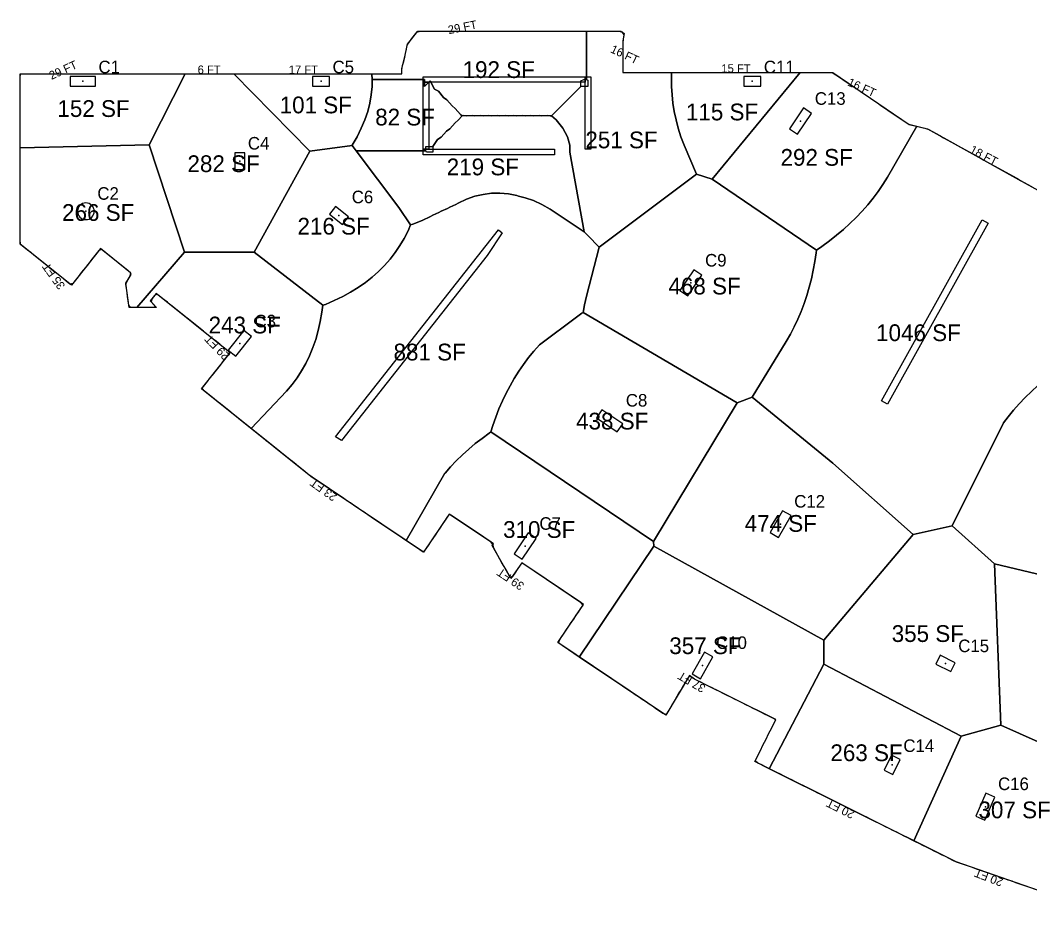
# Model space of a CAD drawing. Header units: metres. Extents: x 3272 to 9634, y 5311 to 56288.
# Drawn here: x 3292 to 4740, y 46553 to 47826 of the extents above; entities that cross this region are included whole.
import ezdxf
from ezdxf.enums import TextEntityAlignment as Align

# ---------------------------------------------------------------- set-up
doc = ezdxf.new("R2010")
doc.units = ezdxf.units.M
for name, color, linetype in [('BOUNDARY', 5, 'Continuous'), ('COL-LABEL', 2, 'Continuous'), ('COLS', 2, 'Continuous'), ('FLOOR_5_AREA_LABELS', 3, 'Continuous'), ('FLOOR_5_BOUNDARY', 5, 'Continuous'), ('FLOOR_5_COLUMNS', 7, 'Continuous'), ('FLOOR_5_FASCADE_COLUMNS', 30, 'Continuous'), ('FLOOR_5_FASCADE_WALLS', 4, 'Continuous'), ('FLOOR_5_LARGE_TRIBUTARY', 6, 'Continuous'), ('FLOOR_5_TRIBUTARY_COL_10', 2, 'Continuous'), ('FLOOR_5_TRIBUTARY_COL_11', 2, 'Continuous'), ('FLOOR_5_TRIBUTARY_COL_12', 2, 'Continuous'), ('FLOOR_5_TRIBUTARY_COL_16', 2, 'Continuous'), ('FLOOR_5_TRIBUTARY_COL_23', 2, 'Continuous'), ('FLOOR_5_TRIBUTARY_COL_24', 2, 'Continuous'), ('FLOOR_5_TRIBUTARY_COL_27', 2, 'Continuous'), ('FLOOR_5_TRIBUTARY_COL_32', 2, 'Continuous'), ('FLOOR_5_TRIBUTARY_COL_66', 2, 'Continuous'), ('FLOOR_5_TRIBUTARY_COL_67', 2, 'Continuous'), ('FLOOR_5_TRIBUTARY_COL_68', 2, 'Continuous'), ('FLOOR_5_TRIBUTARY_COL_69', 2, 'Continuous'), ('FLOOR_5_TRIBUTARY_COL_7', 2, 'Continuous'), ('FLOOR_5_TRIBUTARY_COL_8', 2, 'Continuous'), ('FLOOR_5_TRIBUTARY_COL_82', 2, 'Continuous'), ('FLOOR_5_TRIBUTARY_COL_83', 2, 'Continuous'), ('FLOOR_5_TRIBUTARY_COL_84', 2, 'Continuous'), ('FLOOR_5_TRIBUTARY_COL_9', 2, 'Continuous'), ('FLOOR_5_WALL_TRIBUTARY_145', 1, 'Continuous'), ('FLOOR_5_WALL_TRIBUTARY_146', 1, 'Continuous'), ('FLOOR_5_WALL_TRIBUTARY_147', 1, 'Continuous'), ('FLOOR_5_WALL_TRIBUTARY_148', 1, 'Continuous'), ('FLOOR_5_WALL_TRIBUTARY_149', 1, 'Continuous'), ('FLOOR_5_WALL_TRIBUTARY_187', 1, 'Continuous'), ('WALL', 4, 'Continuous')]:
    doc.layers.add(name, color=color, linetype=linetype)

msp = doc.modelspace()

# ---------------------------------------------------------------- linework, layer by layer
at = {"layer": 'BOUNDARY'}
msp.add_lwpolyline([(4826.5, 46553.1), (4633, 46620.1), (4344.6, 46764), (4374.6, 46824), (4258.4, 46882), (4250.8, 46887.1), (4216.9, 46830.3), (4062.4, 46934.3), (4099.3, 46989.1), (4010.6, 47048.7), (3995.3, 47026), (3968.5, 47073.3), (3970.2, 47075.9), (3906.8, 47118.6), (3869.9, 47063.9), (3708.6, 47172.5), (3552.2, 47297.9), (3593, 47349.7), (3487.1, 47434.7), (3478.6, 47423.9), (3487.3, 47414.3), (3448.3, 47414.3), (3443.6, 47449.1), (3451.4, 47461.9), (3450.5, 47464.1), (3407.1, 47498.9), (3365.6, 47446.2), (3292.3, 47505), (3292.3, 47749.1), (3839, 47749.1), (3839, 47756.9), (3842.8, 47771.5), (3847.1, 47791.9), (3861.8, 47810.1), (4152.8, 47810.3), (4157.4, 47807), (4155.7, 47796.6), (4155.7, 47750.9), (4456.2, 47750.9), (4565.6, 47676.7), (4592, 47670.4), (4849, 47527.7)], dxfattribs=at)
at = {"layer": 'COLS'}
for points in [[(3363.9, 47745.5), (3363.9, 47731.5), (3399.9, 47731.5), (3399.9, 47745.5)], [(3735.2, 47731.5), (3735.2, 47745.5), (3711.2, 47745.5), (3711.2, 47731.5)], [(4353, 47731.5), (4353, 47745.5), (4329, 47745.5), (4329, 47731.5)], [(4394.2, 47670.5), (4405.8, 47662.6), (4426, 47692.4), (4414.4, 47700.3)], [(3599.9, 47612.2), (3613.9, 47612.2), (3613.9, 47636.2), (3599.9, 47636.2)], [(3398.3, 47552.3), (3398.1, 47554.6), (3397.4, 47556.9), (3396.3, 47558.9), (3394.8, 47560.8), (3393, 47562.2), (3390.9, 47563.4), (3388.7, 47564), (3386.3, 47564.3), (3384, 47564), (3381.7, 47563.4), (3379.7, 47562.2), (3377.8, 47560.8), (3376.4, 47558.9), (3375.2, 47556.9), (3374.6, 47554.6), (3374.3, 47552.3), (3374.6, 47549.9), (3375.2, 47547.7), (3376.4, 47545.6), (3377.8, 47543.8), (3379.7, 47542.3), (3381.7, 47541.2), (3384, 47540.5), (3386.3, 47540.3), (3388.7, 47540.5), (3390.9, 47541.2), (3393, 47542.3), (3394.8, 47543.8), (3396.3, 47545.6), (3397.4, 47547.7), (3398.1, 47549.9)], [(3754, 47533.4), (3762.7, 47544.4), (3743.8, 47559.3), (3735.2, 47548.3)], [(4237, 47438.8), (4248.6, 47431), (4268.8, 47460.8), (4257.2, 47468.6)], [(3590.2, 47353.2), (3601.2, 47344.6), (3623.4, 47372.9), (3612.4, 47381.5)], [(4147.5, 47236.3), (4155.3, 47247.9), (4125.5, 47268), (4117.6, 47256.4)], [(4366.5, 47092.1), (4378.7, 47085.1), (4396.5, 47116.4), (4384.4, 47123.3)], [(3999.8, 47061.6), (4011.4, 47053.8), (4031.5, 47083.6), (4019.9, 47091.5)], [(4254.6, 46889.5), (4266.8, 46882.6), (4284.6, 46913.8), (4272.4, 46920.8)], [(4625.2, 46893), (4631.5, 46905.5), (4610, 46916.2), (4603.7, 46903.7)], [(4552.9, 46766.9), (4540.4, 46773.2), (4529.7, 46751.7), (4542.2, 46745.5)], [(4661.4, 46685.6), (4674.2, 46680), (4688.5, 46713.1), (4675.6, 46718.6)]]:
    msp.add_lwpolyline(points, close=True, dxfattribs=at)
at = {"layer": 'FLOOR_5_BOUNDARY'}
msp.add_lwpolyline([(4826.5, 46553.1), (4633, 46620.1), (4344.6, 46764), (4374.6, 46824), (4258.4, 46882), (4250.8, 46887.1), (4216.9, 46830.3), (4062.4, 46934.3), (4099.3, 46989.1), (4010.6, 47048.7), (3995.3, 47026), (3968.5, 47073.3), (3970.2, 47075.9), (3906.8, 47118.6), (3869.9, 47063.9), (3708.6, 47172.5), (3552.2, 47297.9), (3593, 47349.7), (3487.1, 47434.7), (3478.6, 47423.9), (3487.3, 47414.3), (3448.3, 47414.3), (3443.6, 47449.1), (3451.4, 47461.9), (3450.5, 47464.1), (3407.1, 47498.9), (3365.6, 47446.2), (3292.3, 47505), (3292.3, 47749.1), (3839, 47749.1), (3839, 47756.9), (3842.8, 47771.5), (3847.1, 47791.9), (3861.8, 47810.1), (4152.8, 47810.3), (4157.4, 47807), (4155.7, 47796.6), (4155.7, 47750.9), (4456.2, 47750.9), (4565.6, 47676.7), (4592, 47670.4), (4849, 47527.7)], dxfattribs=at)
at = {"layer": 'FLOOR_5_COLUMNS'}
for p in [(3381.9, 47738.5), (3723.2, 47738.5), (4341, 47738.5), (4410.1, 47681.4), (3606.9, 47624.2), (3386.3, 47552.3), (3748.9, 47546.4), (4252.9, 47449.8), (3606.8, 47363), (4136.5, 47252.1), (4381.5, 47104.2), (4015.7, 47072.6), (4617.6, 46904.6), (4269.6, 46901.7), (4541.3, 46759.3), (4674.9, 46699.3)]:
    msp.add_point(p, dxfattribs=at)
at = {"layer": 'FLOOR_5_FASCADE_COLUMNS'}
for points in [[(3292.3, 47641.8), (3292.3, 47647.8), (3292.3, 47653.8), (3292.3, 47659.8), (3292.3, 47665.8), (3292.3, 47671.8), (3292.3, 47677.8), (3292.3, 47683.8), (3292.3, 47689.8), (3292.3, 47695.8), (3292.3, 47701.8), (3292.3, 47707.8), (3292.3, 47713.8), (3292.3, 47719.8), (3292.3, 47725.8), (3292.3, 47731.8), (3292.3, 47737.8), (3292.3, 47743.8), (3292.9, 47749.1), (3298.9, 47749.1), (3304.9, 47749.1), (3310.9, 47749.1), (3316.9, 47749.1), (3322.9, 47749.1), (3328.9, 47749.1), (3334.9, 47749.1), (3340.9, 47749.1), (3346.9, 47749.1), (3352.9, 47749.1), (3358.9, 47749.1), (3364.9, 47749.1), (3370.9, 47749.1), (3376.9, 47749.1), (3382.9, 47749.1), (3388.9, 47749.1), (3394.9, 47749.1), (3400.9, 47749.1), (3406.9, 47749.1), (3412.9, 47749.1), (3418.9, 47749.1), (3424.9, 47749.1), (3430.9, 47749.1), (3436.9, 47749.1), (3442.9, 47749.1), (3448.9, 47749.1), (3454.9, 47749.1), (3460.9, 47749.1), (3466.9, 47749.1), (3472.9, 47749.1), (3478.9, 47749.1), (3484.9, 47749.1), (3490.9, 47749.1), (3496.9, 47749.1), (3502.9, 47749.1), (3508.9, 47749.1), (3514.9, 47749.1), (3520.9, 47749.1), (3526.9, 47749.1)], [(3526.9, 47749.1), (3532.9, 47749.1), (3538.9, 47749.1), (3544.9, 47749.1), (3550.9, 47749.1), (3556.9, 47749.1), (3562.9, 47749.1), (3568.9, 47749.1), (3574.9, 47749.1), (3580.9, 47749.1), (3586.9, 47749.1), (3592.9, 47749.1), (3598.9, 47749.1)], [(3598.9, 47749.1), (3604.9, 47749.1), (3610.9, 47749.1), (3616.9, 47749.1), (3622.9, 47749.1), (3628.9, 47749.1), (3634.9, 47749.1), (3640.9, 47749.1), (3646.9, 47749.1), (3652.9, 47749.1), (3658.9, 47749.1), (3664.9, 47749.1), (3670.9, 47749.1), (3676.9, 47749.1), (3682.9, 47749.1), (3688.9, 47749.1), (3694.9, 47749.1), (3700.9, 47749.1), (3706.9, 47749.1), (3712.9, 47749.1), (3718.9, 47749.1), (3724.9, 47749.1), (3730.9, 47749.1), (3736.9, 47749.1), (3742.9, 47749.1), (3748.9, 47749.1), (3754.9, 47749.1), (3760.9, 47749.1), (3766.9, 47749.1), (3772.9, 47749.1), (3778.9, 47749.1), (3784.9, 47749.1), (3790.9, 47749.1), (3796.9, 47749.1)], [(4227.6, 47750.9), (4233.6, 47750.9), (4239.6, 47750.9), (4245.6, 47750.9), (4251.6, 47750.9), (4257.6, 47750.9), (4263.6, 47750.9), (4269.6, 47750.9), (4275.6, 47750.9), (4281.6, 47750.9), (4287.6, 47750.9), (4293.6, 47750.9), (4299.6, 47750.9), (4305.6, 47750.9), (4311.6, 47750.9), (4317.6, 47750.9), (4323.6, 47750.9), (4329.6, 47750.9), (4335.6, 47750.9), (4341.6, 47750.9), (4347.6, 47750.9), (4353.6, 47750.9), (4359.6, 47750.9), (4365.6, 47750.9), (4371.6, 47750.9), (4377.6, 47750.9), (4383.6, 47750.9), (4389.6, 47750.9), (4395.6, 47750.9), (4401.6, 47750.9), (4407.6, 47750.9)], [(4407.6, 47750.9), (4413.6, 47750.9), (4419.6, 47750.9), (4425.6, 47750.9), (4431.6, 47750.9), (4437.6, 47750.9), (4443.6, 47750.9), (4449.6, 47750.9), (4455.6, 47750.9), (4460.7, 47747.8), (4465.7, 47744.5), (4470.6, 47741.1), (4475.6, 47737.7), (4480.6, 47734.4), (4485.5, 47731), (4490.5, 47727.6), (4495.5, 47724.3), (4500.4, 47720.9), (4505.4, 47717.5), (4510.4, 47714.2), (4515.3, 47710.8), (4520.3, 47707.4), (4525.2, 47704), (4530.2, 47700.7), (4535.2, 47697.3), (4540.1, 47693.9), (4545.1, 47690.6), (4550.1, 47687.2), (4555, 47683.8), (4560, 47680.5), (4565, 47677.1), (4570.7, 47675.5), (4576.5, 47674.1)], [(3456.5, 47414.3), (3450.5, 47414.3), (3447.8, 47418), (3447, 47424), (3446.2, 47429.9), (3445.4, 47435.9), (3444.6, 47441.8), (3443.8, 47447.8), (3446, 47453.1), (3449.1, 47458.2), (3450.7, 47463.5), (3446.3, 47467.4), (3441.6, 47471.2), (3436.9, 47474.9), (3432.3, 47478.7), (3427.6, 47482.4), (3422.9, 47486.2), (3418.2, 47489.9), (3413.5, 47493.7), (3408.9, 47497.4), (3404.8, 47496), (3401.1, 47491.2), (3397.3, 47486.5), (3393.6, 47481.8), (3389.9, 47477.1), (3386.2, 47472.4), (3382.5, 47467.7), (3378.8, 47463), (3375.1, 47458.2), (3371.4, 47453.5), (3367.6, 47448.8), (3363.5, 47447.9), (3358.8, 47451.7), (3354.1, 47455.4), (3349.4, 47459.2), (3344.8, 47463), (3340.1, 47466.7), (3335.4, 47470.5), (3330.7, 47474.2), (3326, 47478), (3321.4, 47481.7), (3316.7, 47485.5), (3312, 47489.2), (3307.3, 47493), (3302.6, 47496.7), (3298, 47500.5), (3293.3, 47504.2), (3292.3, 47509.8), (3292.3, 47515.8), (3292.3, 47521.8), (3292.3, 47527.8), (3292.3, 47533.8), (3292.3, 47539.8), (3292.3, 47545.8), (3292.3, 47551.8), (3292.3, 47557.8), (3292.3, 47563.8), (3292.3, 47569.8), (3292.3, 47575.8), (3292.3, 47581.8), (3292.3, 47587.8), (3292.3, 47593.8), (3292.3, 47599.8), (3292.3, 47605.8), (3292.3, 47611.8), (3292.3, 47617.8), (3292.3, 47623.8), (3292.3, 47629.8), (3292.3, 47635.8), (3292.3, 47641.8)], [(3621.4, 47242.4), (3616.7, 47246.1), (3612, 47249.9), (3607.3, 47253.6), (3602.7, 47257.4), (3598, 47261.2), (3593.3, 47264.9), (3588.6, 47268.7), (3583.9, 47272.4), (3579.3, 47276.2), (3574.6, 47279.9), (3569.9, 47283.7), (3565.2, 47287.4), (3560.5, 47291.2), (3555.9, 47294.9), (3553, 47298.9), (3556.7, 47303.6), (3560.4, 47308.3), (3564.1, 47313), (3567.9, 47317.7), (3571.6, 47322.5), (3575.3, 47327.2), (3579, 47331.9), (3582.7, 47336.6), (3586.4, 47341.3), (3590.1, 47346), (3592, 47350.5), (3587.3, 47354.3), (3582.7, 47358), (3578, 47361.8), (3573.3, 47365.5), (3568.6, 47369.3), (3563.9, 47373.1), (3559.3, 47376.8), (3554.6, 47380.6), (3549.9, 47384.3), (3545.2, 47388.1), (3540.5, 47391.8), (3535.9, 47395.6), (3531.2, 47399.3), (3526.5, 47403.1), (3521.8, 47406.8), (3517.1, 47410.6), (3512.5, 47414.3), (3507.8, 47418.1), (3503.1, 47421.9), (3498.4, 47425.6), (3493.7, 47429.4), (3489.1, 47433.1), (3484.9, 47432), (3481.2, 47427.3), (3479.8, 47422.6), (3483.8, 47418.2), (3486.5, 47414.3), (3480.5, 47414.3), (3474.5, 47414.3), (3468.5, 47414.3), (3462.5, 47414.3), (3456.5, 47414.3)], [(4093.4, 46913.4), (4088.5, 46916.8), (4083.5, 46920.1), (4078.5, 46923.5), (4073.5, 46926.8), (4068.5, 46930.2), (4063.6, 46933.5), (4065, 46938.1), (4068.3, 46943.1), (4071.7, 46948.1), (4075, 46953.1), (4078.4, 46958), (4081.7, 46963), (4085.1, 46968), (4088.4, 46973), (4091.8, 46977.9), (4095.1, 46982.9), (4098.5, 46987.9), (4095.4, 46991.6), (4090.5, 46995), (4085.5, 46998.3), (4080.5, 47001.7), (4075.5, 47005), (4070.6, 47008.4), (4065.6, 47011.7), (4060.6, 47015.1), (4055.6, 47018.4), (4050.6, 47021.8), (4045.7, 47025.1), (4040.7, 47028.5), (4035.7, 47031.8), (4030.7, 47035.2), (4025.8, 47038.5), (4020.8, 47041.9), (4015.8, 47045.2), (4010.8, 47048.6), (4007.4, 47044), (4004.1, 47039), (4000.7, 47034), (3997.3, 47029.1), (3994.1, 47027.9), (3991.2, 47033.2), (3988.2, 47038.4), (3985.3, 47043.6), (3982.3, 47048.8), (3979.4, 47054), (3976.4, 47059.3), (3973.5, 47064.5), (3970.5, 47069.7), (3969.5, 47074.9), (3966.3, 47078.6), (3961.3, 47081.9), (3956.3, 47085.3), (3951.4, 47088.6), (3946.4, 47092), (3941.4, 47095.3), (3936.4, 47098.7), (3931.5, 47102), (3926.5, 47105.4), (3921.5, 47108.7), (3916.5, 47112.1), (3911.6, 47115.4), (3906.6, 47118.4), (3903.3, 47113.4), (3899.9, 47108.4), (3896.6, 47103.4), (3893.2, 47098.5), (3889.9, 47093.5), (3886.5, 47088.5), (3883.2, 47083.5), (3879.8, 47078.6), (3876.5, 47073.6), (3873.1, 47068.6), (3869.7, 47064), (3864.7, 47067.4), (3859.8, 47070.7), (3854.8, 47074.1), (3849.8, 47077.4), (3844.8, 47080.8)], [(4365.2, 46753.7), (4359.9, 46756.4), (4354.5, 46759.1), (4349.1, 46761.8), (4345.1, 46764.9), (4347.8, 46770.3), (4350.4, 46775.6), (4353.1, 46781), (4355.8, 46786.4), (4358.5, 46791.7), (4361.2, 46797.1), (4363.8, 46802.5), (4366.5, 46807.8), (4369.2, 46813.2), (4371.9, 46818.6), (4374.6, 46823.9), (4369.2, 46826.6), (4363.9, 46829.3), (4358.5, 46832), (4353.1, 46834.7), (4347.7, 46837.4), (4342.4, 46840), (4337, 46842.7), (4331.6, 46845.4), (4326.3, 46848.1), (4320.9, 46850.8), (4315.5, 46853.4), (4310.2, 46856.1), (4304.8, 46858.8), (4299.4, 46861.5), (4294.1, 46864.2), (4288.7, 46866.8), (4283.3, 46869.5), (4278, 46872.2), (4272.6, 46874.9), (4267.2, 46877.6), (4261.8, 46880.2), (4256.6, 46883.1), (4251.6, 46886.5), (4248.2, 46882.8), (4245.2, 46877.7), (4242.1, 46872.5), (4239, 46867.4), (4235.9, 46862.2), (4232.9, 46857), (4229.8, 46851.9), (4226.7, 46846.7), (4223.7, 46841.6), (4220.6, 46836.4), (4217.5, 46831.3), (4212.9, 46833), (4207.9, 46836.4), (4202.9, 46839.7), (4198, 46843.1), (4193, 46846.4), (4188, 46849.8), (4183, 46853.1), (4178, 46856.5), (4173.1, 46859.8), (4168.1, 46863.2), (4163.1, 46866.5), (4158.1, 46869.9), (4153.2, 46873.2), (4148.2, 46876.6), (4143.2, 46879.9), (4138.2, 46883.3), (4133.2, 46886.6), (4128.3, 46890), (4123.3, 46893.3), (4118.3, 46896.7), (4113.3, 46900), (4108.4, 46903.4), (4103.4, 46906.7), (4098.4, 46910.1), (4093.4, 46913.4)], [(4574.6, 46649.2), (4569.2, 46651.9), (4563.9, 46654.6), (4558.5, 46657.3), (4553.1, 46660), (4547.8, 46662.6), (4542.4, 46665.3), (4537, 46668), (4531.7, 46670.7), (4526.3, 46673.4), (4520.9, 46676), (4515.6, 46678.7), (4510.2, 46681.4), (4504.8, 46684.1), (4499.5, 46686.8), (4494.1, 46689.4), (4488.7, 46692.1), (4483.4, 46694.8), (4478, 46697.5), (4472.6, 46700.2), (4467.2, 46702.8), (4461.9, 46705.5), (4456.5, 46708.2), (4451.1, 46710.9), (4445.8, 46713.5), (4440.4, 46716.2), (4435, 46718.9), (4429.7, 46721.6), (4424.3, 46724.3), (4418.9, 46726.9), (4413.6, 46729.6), (4408.2, 46732.3), (4402.8, 46735), (4397.5, 46737.7), (4392.1, 46740.3), (4386.7, 46743), (4381.4, 46745.7), (4376, 46748.4), (4370.6, 46751.1), (4365.2, 46753.7)], [(4741.4, 46582.5), (4735.8, 46584.5), (4730.1, 46586.5), (4724.4, 46588.4), (4718.7, 46590.4), (4713.1, 46592.4), (4707.4, 46594.3), (4701.7, 46596.3), (4696.1, 46598.3), (4690.4, 46600.2), (4684.7, 46602.2), (4679.1, 46604.1), (4673.4, 46606.1), (4667.7, 46608.1), (4662.1, 46610), (4656.4, 46612), (4650.7, 46614), (4645, 46615.9), (4639.4, 46617.9), (4633.7, 46619.9), (4628.3, 46622.4), (4622.9, 46625.1), (4617.6, 46627.8), (4612.2, 46630.5), (4606.8, 46633.2), (4601.5, 46635.8), (4596.1, 46638.5), (4590.7, 46641.2), (4585.4, 46643.9), (4580, 46646.6), (4574.6, 46649.2)]]:
    msp.add_lwpolyline(points, dxfattribs=at)
at = {"layer": 'FLOOR_5_FASCADE_WALLS'}
for points in [[(3796.9, 47749.1), (3802.9, 47749.1), (3808.9, 47749.1), (3814.9, 47749.1), (3820.9, 47749.1), (3826.9, 47749.1), (3832.9, 47749.1), (3838.9, 47749.1), (3839, 47755.1), (3840, 47760.9), (3841.6, 47766.7), (3843, 47772.6), (3844.3, 47778.4), (3845.5, 47784.3), (3846.8, 47790.2), (3849.8, 47795.2), (3853.5, 47799.9), (3857.3, 47804.6), (3861, 47809.2), (3866.6, 47810.1), (3872.6, 47810.1), (3878.6, 47810.1), (3884.6, 47810.1), (3890.6, 47810.1), (3896.6, 47810.1), (3902.6, 47810.1), (3908.6, 47810.1), (3914.6, 47810.2), (3920.6, 47810.2), (3926.6, 47810.2), (3932.6, 47810.2), (3938.6, 47810.2), (3944.6, 47810.2), (3950.6, 47810.2), (3956.6, 47810.2), (3962.6, 47810.2), (3968.6, 47810.2), (3974.6, 47810.2), (3980.6, 47810.2), (3986.6, 47810.2), (3992.6, 47810.2), (3998.6, 47810.2), (4004.6, 47810.2), (4010.6, 47810.2), (4016.6, 47810.2), (4022.6, 47810.2), (4028.6, 47810.2), (4034.6, 47810.2), (4040.6, 47810.2), (4046.6, 47810.2), (4052.6, 47810.2), (4058.6, 47810.2), (4064.6, 47810.2), (4070.6, 47810.2), (4076.6, 47810.2), (4082.6, 47810.2), (4088.6, 47810.2), (4094.6, 47810.3), (4100.6, 47810.3)], [(4100.6, 47810.3), (4106.6, 47810.3), (4112.6, 47810.3), (4118.6, 47810.3), (4124.6, 47810.3), (4130.6, 47810.3), (4136.6, 47810.3), (4142.6, 47810.3), (4148.6, 47810.3), (4154.3, 47809.2), (4157.1, 47804.9), (4156.1, 47799), (4155.7, 47793), (4155.7, 47787), (4155.7, 47781), (4155.7, 47775), (4155.7, 47769), (4155.7, 47763), (4155.7, 47757), (4155.7, 47751), (4161.6, 47750.9), (4167.6, 47750.9), (4173.6, 47750.9), (4179.6, 47750.9), (4185.6, 47750.9), (4191.6, 47750.9), (4197.6, 47750.9), (4203.6, 47750.9), (4209.6, 47750.9), (4215.6, 47750.9), (4221.6, 47750.9), (4227.6, 47750.9)], [(4576.5, 47674.1), (4582.4, 47672.7), (4588.2, 47671.3), (4593.8, 47669.4), (4599.1, 47666.5), (4604.3, 47663.6), (4609.6, 47660.7), (4614.8, 47657.7), (4620.1, 47654.8), (4625.3, 47651.9), (4630.6, 47649), (4635.8, 47646.1), (4641, 47643.2), (4646.3, 47640.3), (4651.5, 47637.3), (4656.8, 47634.4), (4662, 47631.5), (4667.3, 47628.6), (4672.5, 47625.7), (4677.8, 47622.8), (4683, 47619.9), (4688.3, 47617), (4693.5, 47614), (4698.7, 47611.1), (4704, 47608.2), (4709.2, 47605.3), (4714.5, 47602.4), (4719.7, 47599.5), (4725, 47596.6), (4730.2, 47593.6), (4735.5, 47590.7), (4740.7, 47587.8)], [(3844.8, 47080.8), (3839.9, 47084.1), (3834.9, 47087.5), (3829.9, 47090.8), (3824.9, 47094.2), (3819.9, 47097.5), (3815, 47100.9), (3810, 47104.2), (3805, 47107.6), (3800, 47110.9), (3795.1, 47114.3), (3790.1, 47117.6), (3785.1, 47121), (3780.1, 47124.3), (3775.1, 47127.7), (3770.2, 47131), (3765.2, 47134.4), (3760.2, 47137.7), (3755.2, 47141.1), (3750.3, 47144.4), (3745.3, 47147.8), (3740.3, 47151.1), (3735.3, 47154.5), (3730.4, 47157.8), (3725.4, 47161.2), (3720.4, 47164.5), (3715.4, 47167.9), (3710.4, 47171.2), (3705.6, 47174.8), (3701, 47178.6), (3696.3, 47182.3), (3691.6, 47186.1), (3686.9, 47189.8), (3682.2, 47193.6), (3677.6, 47197.3), (3672.9, 47201.1), (3668.2, 47204.9), (3663.5, 47208.6), (3658.8, 47212.4), (3654.2, 47216.1), (3649.5, 47219.9), (3644.8, 47223.6), (3640.1, 47227.4), (3635.4, 47231.1), (3630.8, 47234.9), (3626.1, 47238.6), (3621.4, 47242.4)]]:
    msp.add_lwpolyline(points, dxfattribs=at)
at = {"layer": 'FLOOR_5_LARGE_TRIBUTARY'}
for points in [[(4015.5, 47689), (4011.5, 47689.3), (4003.5, 47689), (3999.5, 47689.3), (3991.5, 47689), (3987.5, 47689.3), (3979.5, 47689), (3975.5, 47689.3), (3967.5, 47689), (3963.5, 47689.3), (3955.5, 47689), (3951.5, 47689.3), (3943.5, 47689), (3939.5, 47689.3), (3931.5, 47689), (3927.5, 47689.3), (3925.4, 47689.2), (3923.1, 47691.1), (3915.5, 47699.5), (3911, 47703.1), (3903.5, 47711.7), (3898.7, 47715.1), (3891.5, 47724.1), (3885.5, 47727.1), (3879.5, 47739.1), (3879.5, 47739.1), (3871.5, 47731.1), (3871.5, 47731.1), (3871.5, 47741.1), (3796.4, 47741.1), (3796, 47749.1), (3839, 47749.1), (3839, 47756.9), (3842.8, 47771.5), (3847.1, 47791.9), (3861.8, 47810.1), (3875.5, 47810.1), (3887.5, 47810.1), (3899.5, 47810.1), (3911.5, 47810.2), (3923.5, 47810.2), (3935.5, 47810.2), (3947.5, 47810.2), (3959.5, 47810.2), (3971.5, 47810.2), (3983.5, 47810.2), (3995.5, 47810.2), (4007.5, 47810.2), (4019.5, 47810.2), (4031.5, 47810.2), (4043.5, 47810.2), (4055.5, 47810.2), (4067.5, 47810.2), (4079.5, 47810.2), (4091.5, 47810.2), (4099.5, 47810.3), (4103.5, 47810.3), (4103.5, 47741.1), (4105.5, 47740.1), (4105.5, 47731.1), (4095.5, 47731.1), (4083.5, 47719.1), (4071.5, 47707.1), (4059.5, 47695.1), (4053.4, 47689), (4051.5, 47689), (4047.5, 47689.3), (4039.5, 47689), (4035.5, 47689.3), (4027.5, 47689), (4023.5, 47689.3), (4015.5, 47689)], [(4069.7, 47671.1), (4059.9, 47683.1), (4053.4, 47689), (4059.5, 47695.1), (4071.5, 47707.1), (4083.5, 47719.1), (4095.5, 47731.1), (4095.5, 47739.1), (4099.5, 47741.1), (4103.5, 47741.1), (4103.5, 47810.3), (4152.8, 47810.3), (4157.4, 47807), (4155.7, 47796.6), (4155.7, 47765.3), (4155.7, 47750.9), (4225.2, 47750.9), (4225.3, 47731.1), (4226, 47719.1), (4227.3, 47707.1), (4229.2, 47695.1), (4231.8, 47683.1), (4235, 47671.1), (4238.8, 47659.1), (4243.2, 47647.1), (4260.9, 47605.2), (4121.5, 47500.8), (4105.5, 47517.6), (4100.3, 47522.8), (4079.5, 47637.1), (4079.5, 47647.1), (4076.2, 47659.1), (4069.7, 47671.1)], [(3477.2, 47647.6), (3292.3, 47643.2), (3292.3, 47749.1), (3528.8, 47749.1), (3477.2, 47647.6)], [(3627.6, 47493.6), (3527.5, 47493.7), (3477.2, 47647.6), (3528.8, 47749.1), (3598.5, 47749.1), (3707.1, 47638.5), (3627.6, 47493.6)], [(3796.4, 47741.1), (3796.3, 47731.1), (3795.2, 47719.1), (3793.1, 47707.1), (3790, 47695.1), (3786, 47683.1), (3780.9, 47671.1), (3774.9, 47659.1), (3767.9, 47647.1), (3767.6, 47646.7), (3707.1, 47638.5), (3598.5, 47749.1), (3796, 47749.1), (3796.4, 47741.1)], [(4283.3, 47598.3), (4260.9, 47605.2), (4243.2, 47647.1), (4238.8, 47659.1), (4235, 47671.1), (4231.8, 47683.1), (4229.2, 47695.1), (4227.3, 47707.1), (4226, 47719.1), (4225.3, 47731.1), (4225.2, 47750.9), (4409.4, 47750.9), (4283.3, 47598.3)], [(4283.3, 47598.3), (4409.4, 47750.9), (4456.2, 47750.9), (4565.6, 47676.7), (4576.5, 47674.1), (4534.5, 47601), (4528.1, 47590.8), (4521.3, 47580.8), (4514.1, 47571.1), (4506.4, 47561.7), (4498.3, 47552.4), (4489.8, 47543.4), (4480.9, 47534.7), (4471.5, 47526.2), (4461.7, 47517.9), (4451.5, 47509.8), (4440.8, 47502), (4433.1, 47496.7), (4283.3, 47598.3)], [(3786, 47683.1), (3790, 47695.1), (3793.1, 47707.1), (3795.2, 47719.1), (3796.3, 47731.1), (3796.4, 47741.1), (3871.5, 47741.1), (3871.5, 47731.1), (3871.5, 47731.1), (3879.5, 47739.1), (3879.5, 47739.1), (3885.5, 47727.1), (3891.5, 47724.1), (3898.7, 47715.1), (3903.5, 47711.7), (3911, 47703.1), (3915.5, 47699.5), (3923.1, 47691.1), (3925.4, 47689.2), (3919.5, 47682.8), (3915.1, 47679.1), (3907.5, 47670.6), (3902.8, 47667.1), (3895.5, 47658.3), (3890.2, 47655.1), (3883.5, 47645.1), (3883.5, 47637.1), (3874.5, 47637.1), (3873.5, 47639.1), (3773.5, 47639.1), (3767.6, 47646.7), (3767.9, 47647.1), (3774.9, 47659.1), (3780.9, 47671.1), (3786, 47683.1)], [(3955.5, 47576.5), (3943.5, 47573.7), (3931.5, 47569.5), (3919.5, 47564.1), (3916.2, 47562.2), (3907.5, 47558.2), (3904.2, 47556.4), (3895.5, 47552.4), (3892.1, 47550.6), (3883.5, 47546.6), (3880.1, 47544.7), (3867.9, 47539.1), (3854.9, 47534), (3851.5, 47533), (3834.8, 47557.8), (3773.5, 47639.1), (3873.5, 47639.1), (3873.5, 47645.1), (3883.5, 47645.1), (3890.2, 47655.1), (3895.5, 47658.3), (3902.8, 47667.1), (3907.5, 47670.6), (3915.1, 47679.1), (3919.5, 47682.8), (3925.4, 47689.2), (3927.5, 47689.3), (3931.5, 47689), (3939.5, 47689.3), (3943.5, 47689), (3951.5, 47689.3), (3955.5, 47689), (3963.5, 47689.3), (3967.5, 47689), (3975.5, 47689.3), (3979.5, 47689), (3987.5, 47689.3), (3991.5, 47689), (3999.5, 47689.3), (4003.5, 47689), (4011.5, 47689.3), (4015.5, 47689), (4023.5, 47689.3), (4027.5, 47689), (4035.5, 47689.3), (4039.5, 47689), (4047.5, 47689.3), (4051.5, 47689), (4053.4, 47689), (4059.9, 47683.1), (4069.7, 47671.1), (4076.2, 47659.1), (4079.5, 47647.1), (4079.5, 47637.1), (4100.3, 47522.8), (4051.5, 47555.3), (4039.5, 47562), (4027.5, 47567.5), (4015.5, 47571.6), (4006.2, 47573.9), (4003.5, 47574.7), (3991.5, 47577.1), (3979.5, 47578.2), (3967.5, 47578), (3955.5, 47576.5)], [(3477.2, 47647.6), (3527.5, 47493.7), (3459.3, 47414.3), (3448.3, 47414.3), (3443.6, 47449.1), (3451.4, 47461.9), (3450.5, 47464.1), (3407.1, 47498.9), (3365.6, 47446.2), (3292.3, 47505), (3292.3, 47643.2), (3477.2, 47647.6)], [(3707.1, 47638.5), (3767.6, 47646.7), (3773.5, 47639.1), (3834.8, 47557.8), (3851.5, 47533), (3847.8, 47524.4), (3842.2, 47513.5), (3836.1, 47503.1), (3829.3, 47493.1), (3822, 47483.6), (3814.1, 47474.6), (3805.6, 47466), (3796.5, 47457.9), (3786.8, 47450.2), (3776.5, 47443), (3765.6, 47436.3), (3754.2, 47430.1), (3742.2, 47424.3), (3729.5, 47418.9), (3725.8, 47417.6), (3627.6, 47493.6), (3707.1, 47638.5)], [(4100.7, 47418.1), (4103.5, 47430.7), (4121.5, 47500.8), (4260.9, 47605.2), (4283.3, 47598.3), (4433.1, 47496.7), (4432.6, 47492.9), (4430.7, 47480.2), (4428.3, 47467.8), (4425.6, 47455.6), (4422.5, 47443.6), (4419, 47431.8), (4415.1, 47420.2), (4410.8, 47408.9), (4406.1, 47397.8), (4401, 47386.9), (4395.6, 47376.2), (4389.7, 47365.7), (4341, 47285.9), (4319.1, 47277.7), (4098.9, 47407.4), (4100.7, 47418.1)], [(3711.4, 47356.9), (3715.6, 47368.8), (3719.1, 47381.3), (3722.1, 47394.2), (3724.5, 47407.6), (3725.8, 47417.6), (3729.5, 47418.9), (3742.2, 47424.3), (3754.2, 47430.1), (3765.6, 47436.3), (3776.5, 47443), (3786.8, 47450.2), (3796.5, 47457.9), (3805.6, 47466), (3814.1, 47474.6), (3822, 47483.6), (3829.3, 47493.1), (3836.1, 47503.1), (3842.2, 47513.5), (3847.8, 47524.4), (3851.5, 47533), (3854.9, 47534), (3867.9, 47539.1), (3880.1, 47544.7), (3883.5, 47546.6), (3892.1, 47550.6), (3895.5, 47552.4), (3904.2, 47556.4), (3907.5, 47558.2), (3916.2, 47562.2), (3919.5, 47564.1), (3931.5, 47569.5), (3943.5, 47573.7), (3955.5, 47576.5), (3967.5, 47578), (3979.5, 47578.2), (3991.5, 47577.1), (4003.5, 47574.7), (4006.2, 47573.9), (4015.5, 47571.6), (4027.5, 47567.5), (4039.5, 47562), (4051.5, 47555.3), (4100.3, 47522.8), (4105.5, 47517.6), (4121.5, 47500.8), (4103.5, 47430.7), (4100.7, 47418.1), (4098.9, 47407.4), (4097, 47406.1), (4091.2, 47401.9), (4036.2, 47361), (4036, 47360.9), (4028.1, 47351.9), (4020.5, 47342.6), (4013.3, 47333), (4006.4, 47323.1), (4000, 47312.9), (3993.9, 47302.4), (3988.3, 47291.6), (3983, 47280.5), (3978.1, 47269.1), (3973.6, 47257.4), (3969.4, 47245.4), (3966.6, 47236.1), (3964, 47234.3), (3953.9, 47227), (3944.1, 47219.5), (3934.7, 47211.6), (3925.7, 47203.4), (3917, 47195), (3908.7, 47186.3), (3900.8, 47177.2), (3900.7, 47177.2), (3845.2, 47080.5), (3708.6, 47172.5), (3700.3, 47179.1), (3622.9, 47241.2), (3673.9, 47294.7), (3681.7, 47303.9), (3688.8, 47313.6), (3695.3, 47323.7), (3701.3, 47334.3), (3706.6, 47345.3), (3711.4, 47356.9)], [(3527.5, 47493.7), (3627.6, 47493.6), (3725.8, 47417.6), (3724.5, 47407.6), (3722.1, 47394.2), (3719.1, 47381.3), (3715.6, 47368.8), (3711.4, 47356.9), (3706.6, 47345.3), (3701.3, 47334.3), (3695.3, 47323.7), (3688.8, 47313.6), (3681.7, 47303.9), (3673.9, 47294.7), (3622.9, 47241.2), (3552.2, 47297.9), (3593, 47349.7), (3487.1, 47434.7), (3478.6, 47423.9), (3487.3, 47414.3), (3459.3, 47414.3), (3527.5, 47493.7)], [(3969.4, 47245.4), (3973.6, 47257.4), (3978.1, 47269.1), (3983, 47280.5), (3988.3, 47291.6), (3993.9, 47302.4), (4000, 47312.9), (4006.4, 47323.1), (4013.3, 47333), (4020.5, 47342.6), (4028.1, 47351.9), (4036, 47360.9), (4036.2, 47361), (4091.2, 47401.9), (4097, 47406.1), (4098.9, 47407.4), (4319.1, 47277.7), (4199.4, 47079.4), (3966.6, 47236.1), (3969.4, 47245.4)], [(4707.5, 47257.8), (4715.2, 47267.2), (4723.3, 47276.4), (4731.8, 47285.5), (4740.7, 47294.3), (4749.9, 47302.9), (4759.5, 47311.2), (4762.6, 47313.7), (5004.5, 47201.2), (5008.1, 47140.1), (4948.7, 46985.2), (4688.1, 47047.2), (4627.4, 47101.7), (4701, 47249.2), (4707.5, 47257.8)], [(4319.1, 47277.7), (4341, 47285.9), (4456.5, 47191.6), (4571.2, 47089.2), (4443.3, 46937.9), (4200, 47072.3), (4199.4, 47079.4), (4319.1, 47277.7)], [(3900.8, 47177.2), (3908.7, 47186.3), (3917, 47195), (3925.7, 47203.4), (3934.7, 47211.6), (3944.1, 47219.5), (3953.9, 47227), (3964, 47234.3), (3966.6, 47236.1), (4199.4, 47079.4), (4200, 47072.3), (4093.2, 46913.6), (4062.4, 46934.3), (4099.3, 46989.1), (4010.6, 47048.7), (3995.3, 47026), (3968.5, 47073.3), (3970.2, 47075.9), (3906.8, 47118.6), (3869.9, 47063.9), (3845.2, 47080.5), (3900.7, 47177.2), (3900.8, 47177.2)], [(4443.3, 46937.9), (4571.2, 47089.2), (4627.4, 47101.7), (4688.1, 47047.2), (4697.2, 46816.2), (4640, 46800.2), (4443.6, 46903.3), (4443.3, 46937.9)], [(4200, 47072.3), (4443.3, 46937.9), (4443.6, 46903.3), (4365.3, 46753.7), (4344.6, 46764), (4374.6, 46824), (4258.4, 46882), (4250.8, 46887.1), (4216.9, 46830.3), (4093.2, 46913.6), (4200, 47072.3)], [(4688.1, 47047.2), (4948.7, 46985.2), (4950.8, 46977.5), (4859.2, 46750), (4853.2, 46746.3), (4697.2, 46816.2), (4688.1, 47047.2)], [(4443.6, 46903.3), (4640, 46800.2), (4572.6, 46650.2), (4365.3, 46753.7), (4443.6, 46903.3)], [(4640, 46800.2), (4697.2, 46816.2), (4853.2, 46746.3), (4790.6, 46565.5), (4633, 46620.1), (4572.6, 46650.2), (4640, 46800.2)]]:
    msp.add_lwpolyline(points, close=True, dxfattribs=at)
msp.add_lwpolyline([(4740.7, 47294.3), (4731.8, 47285.5), (4723.3, 47276.4), (4715.2, 47267.2), (4707.5, 47257.8), (4701, 47249.2), (4627.4, 47101.7), (4571.2, 47089.2), (4456.5, 47191.6), (4456.5, 47191.6), (4341, 47285.9), (4389.7, 47365.7), (4395.6, 47376.2), (4401, 47386.9), (4406.1, 47397.8), (4410.8, 47408.9), (4415.1, 47420.2), (4419, 47431.8), (4422.5, 47443.6), (4425.6, 47455.6), (4428.3, 47467.8), (4430.7, 47480.2), (4432.6, 47492.9), (4433.1, 47496.7), (4440.8, 47502), (4451.5, 47509.8), (4461.7, 47517.9), (4471.5, 47526.2), (4480.9, 47534.7), (4489.8, 47543.4), (4498.3, 47552.4), (4506.4, 47561.7), (4514.1, 47571.1), (4521.3, 47580.8), (4528.1, 47590.8), (4534.5, 47601), (4576.5, 47674.1), (4592, 47670.4), (4623.8, 47652.8), (4713.7, 47602.8), (4759.3, 47577.5)], dxfattribs=at)
at = {"layer": 'FLOOR_5_TRIBUTARY_COL_10'}
msp.add_lwpolyline([(4319.1, 47277.7), (4341, 47285.9), (4456.5, 47191.6), (4571.2, 47089.2), (4443.3, 46937.9), (4200, 47072.3), (4199.4, 47079.4), (4319.1, 47277.7)], close=True, dxfattribs=at)
at = {"layer": 'FLOOR_5_TRIBUTARY_COL_11'}
msp.add_lwpolyline([(3900.8, 47177.2), (3908.7, 47186.3), (3917, 47195), (3925.7, 47203.4), (3934.7, 47211.6), (3944.1, 47219.5), (3953.9, 47227), (3964, 47234.3), (3966.6, 47236.1), (4199.4, 47079.4), (4200, 47072.3), (4093.2, 46913.6), (4062.4, 46934.3), (4099.3, 46989.1), (4010.6, 47048.7), (3995.3, 47026), (3968.5, 47073.3), (3970.2, 47075.9), (3906.8, 47118.6), (3869.9, 47063.9), (3845.2, 47080.5), (3900.7, 47177.2), (3900.8, 47177.2)], close=True, dxfattribs=at)
at = {"layer": 'FLOOR_5_TRIBUTARY_COL_12'}
msp.add_lwpolyline([(3969.4, 47245.4), (3973.6, 47257.4), (3978.1, 47269.1), (3983, 47280.5), (3988.3, 47291.6), (3993.9, 47302.4), (4000, 47312.9), (4006.4, 47323.1), (4013.3, 47333), (4020.5, 47342.6), (4028.1, 47351.9), (4036, 47360.9), (4036.2, 47361), (4091.2, 47401.9), (4097, 47406.1), (4098.9, 47407.4), (4319.1, 47277.7), (4199.4, 47079.4), (3966.6, 47236.1), (3969.4, 47245.4)], close=True, dxfattribs=at)
at = {"layer": 'FLOOR_5_TRIBUTARY_COL_16'}
msp.add_lwpolyline([(4283.3, 47598.3), (4409.4, 47750.9), (4456.2, 47750.9), (4565.6, 47676.7), (4576.5, 47674.1), (4534.5, 47601), (4528.1, 47590.8), (4521.3, 47580.8), (4514.1, 47571.1), (4506.4, 47561.7), (4498.3, 47552.4), (4489.8, 47543.4), (4480.9, 47534.7), (4471.5, 47526.2), (4461.7, 47517.9), (4451.5, 47509.8), (4440.8, 47502), (4433.1, 47496.7), (4283.3, 47598.3)], close=True, dxfattribs=at)
at = {"layer": 'FLOOR_5_TRIBUTARY_COL_23'}
msp.add_lwpolyline([(4100.7, 47418.1), (4103.5, 47430.7), (4121.5, 47500.8), (4260.9, 47605.2), (4283.3, 47598.3), (4433.1, 47496.7), (4432.6, 47492.9), (4430.7, 47480.2), (4428.3, 47467.8), (4425.6, 47455.6), (4422.5, 47443.6), (4419, 47431.8), (4415.1, 47420.2), (4410.8, 47408.9), (4406.1, 47397.8), (4401, 47386.9), (4395.6, 47376.2), (4389.7, 47365.7), (4341, 47285.9), (4319.1, 47277.7), (4098.9, 47407.4), (4100.7, 47418.1)], close=True, dxfattribs=at)
at = {"layer": 'FLOOR_5_TRIBUTARY_COL_24'}
msp.add_lwpolyline([(4707.5, 47257.8), (4715.2, 47267.2), (4723.3, 47276.4), (4731.8, 47285.5), (4740.7, 47294.3), (4749.9, 47302.9), (4759.5, 47311.2), (4762.6, 47313.7), (5004.5, 47201.2), (5008.1, 47140.1), (4948.7, 46985.2), (4688.1, 47047.2), (4627.4, 47101.7), (4701, 47249.2), (4707.5, 47257.8)], close=True, dxfattribs=at)
at = {"layer": 'FLOOR_5_TRIBUTARY_COL_27'}
msp.add_lwpolyline([(3477.2, 47647.6), (3527.5, 47493.7), (3459.3, 47414.3), (3448.3, 47414.3), (3443.6, 47449.1), (3451.4, 47461.9), (3450.5, 47464.1), (3407.1, 47498.9), (3365.6, 47446.2), (3292.3, 47505), (3292.3, 47643.2), (3477.2, 47647.6)], close=True, dxfattribs=at)
at = {"layer": 'FLOOR_5_TRIBUTARY_COL_32'}
msp.add_lwpolyline([(3477.2, 47647.6), (3292.3, 47643.2), (3292.3, 47749.1), (3528.8, 47749.1), (3477.2, 47647.6)], close=True, dxfattribs=at)
at = {"layer": 'FLOOR_5_TRIBUTARY_COL_66'}
msp.add_lwpolyline([(3527.5, 47493.7), (3627.6, 47493.6), (3725.8, 47417.6), (3724.5, 47407.6), (3722.1, 47394.2), (3719.1, 47381.3), (3715.6, 47368.8), (3711.4, 47356.9), (3706.6, 47345.3), (3701.3, 47334.3), (3695.3, 47323.7), (3688.8, 47313.6), (3681.7, 47303.9), (3673.9, 47294.7), (3622.9, 47241.2), (3552.2, 47297.9), (3593, 47349.7), (3487.1, 47434.7), (3478.6, 47423.9), (3487.3, 47414.3), (3459.3, 47414.3), (3527.5, 47493.7)], close=True, dxfattribs=at)
at = {"layer": 'FLOOR_5_TRIBUTARY_COL_67'}
msp.add_lwpolyline([(3707.1, 47638.5), (3767.6, 47646.7), (3773.5, 47639.1), (3834.8, 47557.8), (3851.5, 47533), (3847.8, 47524.4), (3842.2, 47513.5), (3836.1, 47503.1), (3829.3, 47493.1), (3822, 47483.6), (3814.1, 47474.6), (3805.6, 47466), (3796.5, 47457.9), (3786.8, 47450.2), (3776.5, 47443), (3765.6, 47436.3), (3754.2, 47430.1), (3742.2, 47424.3), (3729.5, 47418.9), (3725.8, 47417.6), (3627.6, 47493.6), (3707.1, 47638.5)], close=True, dxfattribs=at)
at = {"layer": 'FLOOR_5_TRIBUTARY_COL_68'}
msp.add_lwpolyline([(3627.6, 47493.6), (3527.5, 47493.7), (3477.2, 47647.6), (3528.8, 47749.1), (3598.5, 47749.1), (3707.1, 47638.5), (3627.6, 47493.6)], close=True, dxfattribs=at)
at = {"layer": 'FLOOR_5_TRIBUTARY_COL_69'}
msp.add_lwpolyline([(3796.4, 47741.1), (3796.3, 47731.1), (3795.2, 47719.1), (3793.1, 47707.1), (3790, 47695.1), (3786, 47683.1), (3780.9, 47671.1), (3774.9, 47659.1), (3767.9, 47647.1), (3767.6, 47646.7), (3707.1, 47638.5), (3598.5, 47749.1), (3796, 47749.1), (3796.4, 47741.1)], close=True, dxfattribs=at)
at = {"layer": 'FLOOR_5_TRIBUTARY_COL_7'}
msp.add_lwpolyline([(4640, 46800.2), (4697.2, 46816.2), (4853.2, 46746.3), (4790.6, 46565.5), (4633, 46620.1), (4572.6, 46650.2), (4640, 46800.2)], close=True, dxfattribs=at)
at = {"layer": 'FLOOR_5_TRIBUTARY_COL_8'}
msp.add_lwpolyline([(4688.1, 47047.2), (4948.7, 46985.2), (4950.8, 46977.5), (4859.2, 46750), (4853.2, 46746.3), (4697.2, 46816.2), (4688.1, 47047.2)], close=True, dxfattribs=at)
at = {"layer": 'FLOOR_5_TRIBUTARY_COL_82'}
msp.add_lwpolyline([(4443.3, 46937.9), (4571.2, 47089.2), (4627.4, 47101.7), (4688.1, 47047.2), (4697.2, 46816.2), (4640, 46800.2), (4443.6, 46903.3), (4443.3, 46937.9)], close=True, dxfattribs=at)
at = {"layer": 'FLOOR_5_TRIBUTARY_COL_83'}
msp.add_lwpolyline([(4443.6, 46903.3), (4640, 46800.2), (4572.6, 46650.2), (4365.3, 46753.7), (4443.6, 46903.3)], close=True, dxfattribs=at)
at = {"layer": 'FLOOR_5_TRIBUTARY_COL_84'}
msp.add_lwpolyline([(4283.3, 47598.3), (4260.9, 47605.2), (4243.2, 47647.1), (4238.8, 47659.1), (4235, 47671.1), (4231.8, 47683.1), (4229.2, 47695.1), (4227.3, 47707.1), (4226, 47719.1), (4225.3, 47731.1), (4225.2, 47750.9), (4409.4, 47750.9), (4283.3, 47598.3)], close=True, dxfattribs=at)
at = {"layer": 'FLOOR_5_TRIBUTARY_COL_9'}
msp.add_lwpolyline([(4200, 47072.3), (4443.3, 46937.9), (4443.6, 46903.3), (4365.3, 46753.7), (4344.6, 46764), (4374.6, 46824), (4258.4, 46882), (4250.8, 46887.1), (4216.9, 46830.3), (4093.2, 46913.6), (4200, 47072.3)], close=True, dxfattribs=at)
at = {"layer": 'FLOOR_5_WALL_TRIBUTARY_145'}
msp.add_lwpolyline([(4740.7, 47294.3), (4731.8, 47285.5), (4723.3, 47276.4), (4715.2, 47267.2), (4707.5, 47257.8), (4701, 47249.2), (4627.4, 47101.7), (4571.2, 47089.2), (4456.5, 47191.6), (4456.5, 47191.6), (4341, 47285.9), (4389.7, 47365.7), (4395.6, 47376.2), (4401, 47386.9), (4406.1, 47397.8), (4410.8, 47408.9), (4415.1, 47420.2), (4419, 47431.8), (4422.5, 47443.6), (4425.6, 47455.6), (4428.3, 47467.8), (4430.7, 47480.2), (4432.6, 47492.9), (4433.1, 47496.7), (4440.8, 47502), (4451.5, 47509.8), (4461.7, 47517.9), (4471.5, 47526.2), (4480.9, 47534.7), (4489.8, 47543.4), (4498.3, 47552.4), (4506.4, 47561.7), (4514.1, 47571.1), (4521.3, 47580.8), (4528.1, 47590.8), (4534.5, 47601), (4576.5, 47674.1), (4592, 47670.4), (4623.8, 47652.8), (4713.7, 47602.8), (4759.3, 47577.5)], dxfattribs=at)
at = {"layer": 'FLOOR_5_WALL_TRIBUTARY_146'}
msp.add_lwpolyline([(3955.5, 47576.5), (3943.5, 47573.7), (3931.5, 47569.5), (3919.5, 47564.1), (3916.2, 47562.2), (3907.5, 47558.2), (3904.2, 47556.4), (3895.5, 47552.4), (3892.1, 47550.6), (3883.5, 47546.6), (3880.1, 47544.7), (3867.9, 47539.1), (3854.9, 47534), (3851.5, 47533), (3834.8, 47557.8), (3773.5, 47639.1), (3873.5, 47639.1), (3873.5, 47645.1), (3883.5, 47645.1), (3890.2, 47655.1), (3895.5, 47658.3), (3902.8, 47667.1), (3907.5, 47670.6), (3915.1, 47679.1), (3919.5, 47682.8), (3925.4, 47689.2), (3927.5, 47689.3), (3931.5, 47689), (3939.5, 47689.3), (3943.5, 47689), (3951.5, 47689.3), (3955.5, 47689), (3963.5, 47689.3), (3967.5, 47689), (3975.5, 47689.3), (3979.5, 47689), (3987.5, 47689.3), (3991.5, 47689), (3999.5, 47689.3), (4003.5, 47689), (4011.5, 47689.3), (4015.5, 47689), (4023.5, 47689.3), (4027.5, 47689), (4035.5, 47689.3), (4039.5, 47689), (4047.5, 47689.3), (4051.5, 47689), (4053.4, 47689), (4059.9, 47683.1), (4069.7, 47671.1), (4076.2, 47659.1), (4079.5, 47647.1), (4079.5, 47637.1), (4100.3, 47522.8), (4051.5, 47555.3), (4039.5, 47562), (4027.5, 47567.5), (4015.5, 47571.6), (4006.2, 47573.9), (4003.5, 47574.7), (3991.5, 47577.1), (3979.5, 47578.2), (3967.5, 47578), (3955.5, 47576.5)], close=True, dxfattribs=at)
at = {"layer": 'FLOOR_5_WALL_TRIBUTARY_147'}
msp.add_lwpolyline([(4069.7, 47671.1), (4059.9, 47683.1), (4053.4, 47689), (4059.5, 47695.1), (4071.5, 47707.1), (4083.5, 47719.1), (4095.5, 47731.1), (4095.5, 47739.1), (4099.5, 47741.1), (4103.5, 47741.1), (4103.5, 47810.3), (4152.8, 47810.3), (4157.4, 47807), (4155.7, 47796.6), (4155.7, 47765.3), (4155.7, 47750.9), (4225.2, 47750.9), (4225.3, 47731.1), (4226, 47719.1), (4227.3, 47707.1), (4229.2, 47695.1), (4231.8, 47683.1), (4235, 47671.1), (4238.8, 47659.1), (4243.2, 47647.1), (4260.9, 47605.2), (4121.5, 47500.8), (4105.5, 47517.6), (4100.3, 47522.8), (4079.5, 47637.1), (4079.5, 47647.1), (4076.2, 47659.1), (4069.7, 47671.1)], close=True, dxfattribs=at)
at = {"layer": 'FLOOR_5_WALL_TRIBUTARY_148'}
msp.add_lwpolyline([(4015.5, 47689), (4011.5, 47689.3), (4003.5, 47689), (3999.5, 47689.3), (3991.5, 47689), (3987.5, 47689.3), (3979.5, 47689), (3975.5, 47689.3), (3967.5, 47689), (3963.5, 47689.3), (3955.5, 47689), (3951.5, 47689.3), (3943.5, 47689), (3939.5, 47689.3), (3931.5, 47689), (3927.5, 47689.3), (3925.4, 47689.2), (3923.1, 47691.1), (3915.5, 47699.5), (3911, 47703.1), (3903.5, 47711.7), (3898.7, 47715.1), (3891.5, 47724.1), (3885.5, 47727.1), (3879.5, 47739.1), (3879.5, 47739.1), (3871.5, 47731.1), (3871.5, 47731.1), (3871.5, 47741.1), (3796.4, 47741.1), (3796, 47749.1), (3839, 47749.1), (3839, 47756.9), (3842.8, 47771.5), (3847.1, 47791.9), (3861.8, 47810.1), (3875.5, 47810.1), (3887.5, 47810.1), (3899.5, 47810.1), (3911.5, 47810.2), (3923.5, 47810.2), (3935.5, 47810.2), (3947.5, 47810.2), (3959.5, 47810.2), (3971.5, 47810.2), (3983.5, 47810.2), (3995.5, 47810.2), (4007.5, 47810.2), (4019.5, 47810.2), (4031.5, 47810.2), (4043.5, 47810.2), (4055.5, 47810.2), (4067.5, 47810.2), (4079.5, 47810.2), (4091.5, 47810.2), (4099.5, 47810.3), (4103.5, 47810.3), (4103.5, 47741.1), (4105.5, 47740.1), (4105.5, 47731.1), (4095.5, 47731.1), (4083.5, 47719.1), (4071.5, 47707.1), (4059.5, 47695.1), (4053.4, 47689), (4051.5, 47689), (4047.5, 47689.3), (4039.5, 47689), (4035.5, 47689.3), (4027.5, 47689), (4023.5, 47689.3), (4015.5, 47689)], close=True, dxfattribs=at)
at = {"layer": 'FLOOR_5_WALL_TRIBUTARY_149'}
msp.add_lwpolyline([(3786, 47683.1), (3790, 47695.1), (3793.1, 47707.1), (3795.2, 47719.1), (3796.3, 47731.1), (3796.4, 47741.1), (3871.5, 47741.1), (3871.5, 47731.1), (3871.5, 47731.1), (3879.5, 47739.1), (3879.5, 47739.1), (3885.5, 47727.1), (3891.5, 47724.1), (3898.7, 47715.1), (3903.5, 47711.7), (3911, 47703.1), (3915.5, 47699.5), (3923.1, 47691.1), (3925.4, 47689.2), (3919.5, 47682.8), (3915.1, 47679.1), (3907.5, 47670.6), (3902.8, 47667.1), (3895.5, 47658.3), (3890.2, 47655.1), (3883.5, 47645.1), (3883.5, 47637.1), (3874.5, 47637.1), (3873.5, 47639.1), (3773.5, 47639.1), (3767.6, 47646.7), (3767.9, 47647.1), (3774.9, 47659.1), (3780.9, 47671.1), (3786, 47683.1)], close=True, dxfattribs=at)
at = {"layer": 'FLOOR_5_WALL_TRIBUTARY_187'}
msp.add_lwpolyline([(3711.4, 47356.9), (3715.6, 47368.8), (3719.1, 47381.3), (3722.1, 47394.2), (3724.5, 47407.6), (3725.8, 47417.6), (3729.5, 47418.9), (3742.2, 47424.3), (3754.2, 47430.1), (3765.6, 47436.3), (3776.5, 47443), (3786.8, 47450.2), (3796.5, 47457.9), (3805.6, 47466), (3814.1, 47474.6), (3822, 47483.6), (3829.3, 47493.1), (3836.1, 47503.1), (3842.2, 47513.5), (3847.8, 47524.4), (3851.5, 47533), (3854.9, 47534), (3867.9, 47539.1), (3880.1, 47544.7), (3883.5, 47546.6), (3892.1, 47550.6), (3895.5, 47552.4), (3904.2, 47556.4), (3907.5, 47558.2), (3916.2, 47562.2), (3919.5, 47564.1), (3931.5, 47569.5), (3943.5, 47573.7), (3955.5, 47576.5), (3967.5, 47578), (3979.5, 47578.2), (3991.5, 47577.1), (4003.5, 47574.7), (4006.2, 47573.9), (4015.5, 47571.6), (4027.5, 47567.5), (4039.5, 47562), (4051.5, 47555.3), (4100.3, 47522.8), (4105.5, 47517.6), (4121.5, 47500.8), (4103.5, 47430.7), (4100.7, 47418.1), (4098.9, 47407.4), (4097, 47406.1), (4091.2, 47401.9), (4036.2, 47361), (4036, 47360.9), (4028.1, 47351.9), (4020.5, 47342.6), (4013.3, 47333), (4006.4, 47323.1), (4000, 47312.9), (3993.9, 47302.4), (3988.3, 47291.6), (3983, 47280.5), (3978.1, 47269.1), (3973.6, 47257.4), (3969.4, 47245.4), (3966.6, 47236.1), (3964, 47234.3), (3953.9, 47227), (3944.1, 47219.5), (3934.7, 47211.6), (3925.7, 47203.4), (3917, 47195), (3908.7, 47186.3), (3900.8, 47177.2), (3900.7, 47177.2), (3845.2, 47080.5), (3708.6, 47172.5), (3700.3, 47179.1), (3622.9, 47241.2), (3673.9, 47294.7), (3681.7, 47303.9), (3688.8, 47313.6), (3695.3, 47323.7), (3701.3, 47334.3), (3706.6, 47345.3), (3711.4, 47356.9)], close=True, dxfattribs=at)
at = {"layer": 'WALL'}
for points in [[(4101.5, 47737.1), (4051.8, 47737.1), (3869.5, 47737.1), (3869.5, 47745.1), (4101.5, 47745.1)], [(4101.5, 47641.1), (4101.5, 47689.4), (4101.5, 47745.1), (4109.5, 47745.1), (4109.5, 47641.1)], [(3869.5, 47641.1), (3869.5, 47689.4), (3869.5, 47737.1), (3877.5, 47737.1), (3877.5, 47641.1)], [(4057.5, 47633.1), (4051.8, 47633.1), (3869.5, 47633.1), (3869.5, 47641.1), (4057.5, 47641.1)], [(4534.8, 47275.9), (4526.1, 47280.8), (4670.1, 47540.1), (4678.9, 47535.2)], [(3752.4, 47223.7), (3744.1, 47229.3), (3977.4, 47525.6), (3982.9, 47521.2), (3961, 47488.7)]]:
    msp.add_lwpolyline(points, close=True, dxfattribs=at)

# ---------------------------------------------------------------- texts
at = {"layer": 'COL-LABEL'}
for s, p in [('C1', (3404.4, 47750)), ('C5', (3739.7, 47750)), ('C11', (4357.5, 47750)), ('C13', (4430.5, 47704.8)), ('C4', (3618.4, 47640.7)), ('C2', (3402.8, 47568.8)), ('C6', (3767.2, 47563.8)), ('C9', (4273.3, 47473.1)), ('C3', (3627.9, 47386)), ('C8', (4159.8, 47272.5)), ('C12', (4401, 47127.8)), ('C7', (4036, 47096)), ('C10', (4289.1, 46925.3)), ('C15', (4636, 46920.7)), ('C14', (4557.4, 46777.7)), ('C16', (4693, 46723.1))]:
    msp.add_text(s, height=18, dxfattribs=at).set_placement(p)
at = {"layer": 'FLOOR_5_AREA_LABELS'}
for s, p in [('192 SF', (3977.7, 47755.2)), ('101 SF', (3715.7, 47704.6)), ('152 SF', (3397.3, 47699.4)), ('82 SF', (3843.6, 47687.2)), ('115 SF', (4297.6, 47694.5)), ('251 SF', (4153.6, 47654.5)), ('292 SF', (4433.2, 47629.5)), ('282 SF', (3583.6, 47620.4)), ('219 SF', (3955, 47615.8)), ('266 SF', (3404, 47550.5)), ('216 SF', (3741.2, 47530.9)), ('468 SF', (4272.6, 47445.1)), ('243 SF', (3613.9, 47389.3)), ('1046 SF', (4579, 47378.3)), ('881 SF', (3878.8, 47350.6)), ('438 SF', (4140.3, 47251.7)), ('310 SF', (4035.7, 47096.4)), ('474 SF', (4381.8, 47105.1)), ('355 SF', (4592.4, 46947.3)), ('357 SF', (4273.8, 46929.9)), ('263 SF', (4504.6, 46776.6)), ('307 SF', (4716.7, 46694.7))]:
    msp.add_text(s, height=24, dxfattribs=at).set_placement(p, align=Align.MIDDLE_CENTER)
at = {"layer": 'FLOOR_5_FASCADE_COLUMNS'}
for s, rotation, p in [('29 FT', 24.5871, (3353.7, 47754.6)), ('16 FT', -24.4472, (4498, 47729.7)), ('35 FT', 125.8206, (3340.2, 47459.2)), ('29 FT', 133.8134, (3574.4, 47357)), ('39 FT', 146.0554, (3994.7, 47025.1)), ('37 FT', 149.5664, (4254.1, 46877.7)), ('20 FT', 153.475, (4467.3, 46696.1)), ('20 FT', 158.8282, (4679.7, 46597.6))]:
    msp.add_text(s, height=12, rotation=rotation, dxfattribs=at).set_placement(p, align=Align.MIDDLE_CENTER)
for s, p in [('6 FT', (3562.9, 47755.1)), ('17 FT', (3697.9, 47755.1)), ('15 FT', (4317.6, 47756.9))]:
    msp.add_text(s, height=12, dxfattribs=at).set_placement(p, align=Align.MIDDLE_CENTER)
at = {"layer": 'FLOOR_5_FASCADE_WALLS'}
for s, rotation, p in [('29 FT', 11.3796, (3925.7, 47816)), ('16 FT', -25.0547, (4158.3, 47776.9)), ('18 FT', -27.8756, (4672.7, 47632.4)), ('23 FT', 144.1199, (3726.8, 47153))]:
    msp.add_text(s, height=12, rotation=rotation, dxfattribs=at).set_placement(p, align=Align.MIDDLE_CENTER)

doc.saveas('drawing.dxf')
